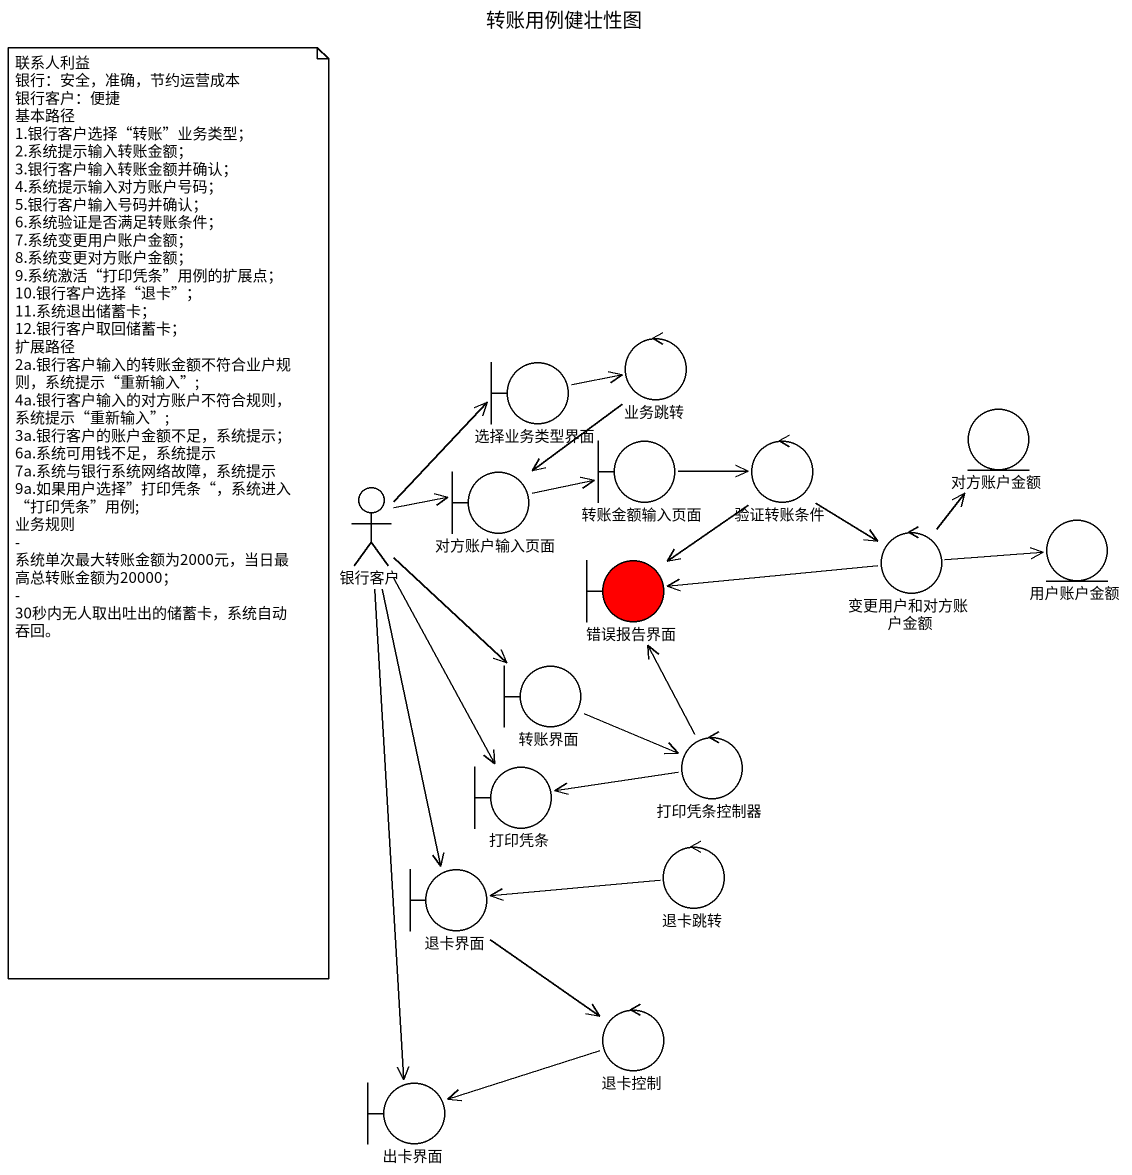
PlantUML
@startuml
title 转账用例健壮性图
boundary 选择业务类型界面
control 业务跳转
entity 对方账户金额
actor 银行客户
boundary 对方账户输入页面
boundary 转账金额输入页面
control 验证转账条件
boundary 错误报告界面 #FF0000
control 变更用户和对方账户金额
entity 用户账户金额
boundary 转账界面
control 打印凭条控制器
boundary 打印凭条
boundary 退卡界面
control 退卡跳转
control 退卡控制
boundary 出卡界面
选择业务类型界面 -right-> 业务跳转
业务跳转 --> 对方账户输入页面
银行客户 -up-> 选择业务类型界面
银行客户 -right-> 对方账户输入页面
银行客户 --> 转账界面
银行客户 --> 打印凭条
银行客户 --> 退卡界面
银行客户 --> 出卡界面
对方账户输入页面 -right-> 转账金额输入页面
转账金额输入页面 -right-> 验证转账条件
验证转账条件 --> 错误报告界面
验证转账条件 --> 变更用户和对方账户金额
变更用户和对方账户金额 -up-> 对方账户金额
变更用户和对方账户金额 -left-> 错误报告界面
变更用户和对方账户金额 -right-> 用户账户金额
转账界面 -right-> 打印凭条控制器
打印凭条控制器 -up-> 错误报告界面
打印凭条控制器 -left-> 打印凭条
退卡界面 --> 退卡控制
退卡跳转 -left-> 退卡界面
退卡控制 -left-> 出卡界面
note as N1
  联系人利益
  银行：安全，准确，节约运营成本
  银行客户：便捷
  基本路径
  1.银行客户选择“转账”业务类型；
  2.系统提示输入转账金额；
  3.银行客户输入转账金额并确认；
  4.系统提示输入对方账户号码；
  5.银行客户输入号码并确认；
  6.系统验证是否满足转账条件；
  7.系统变更用户账户金额；
  8.系统变更对方账户金额；
  9.系统激活“打印凭条”用例的扩展点；
  10.银行客户选择“退卡”；
  11.系统退出储蓄卡；
  12.银行客户取回储蓄卡；
  扩展路径
  2a.银行客户输入的转账金额不符合业户规则，系统提示“重新输入”;
  4a.银行客户输入的对方账户不符合规则，系统提示“重新输入”;
  3a.银行客户的账户金额不足，系统提示；
  6a.系统可用钱不足，系统提示
  7a.系统与银行系统网络故障，系统提示
  9a.如果用户选择”打印凭条“，系统进入“打印凭条”用例;
  业务规则
  - 系统单次最大转账金额为2000元，当日最高总转账金额为20000；
  - 30秒内无人取出吐出的储蓄卡，系统自动吞回。
end note
@enduml
